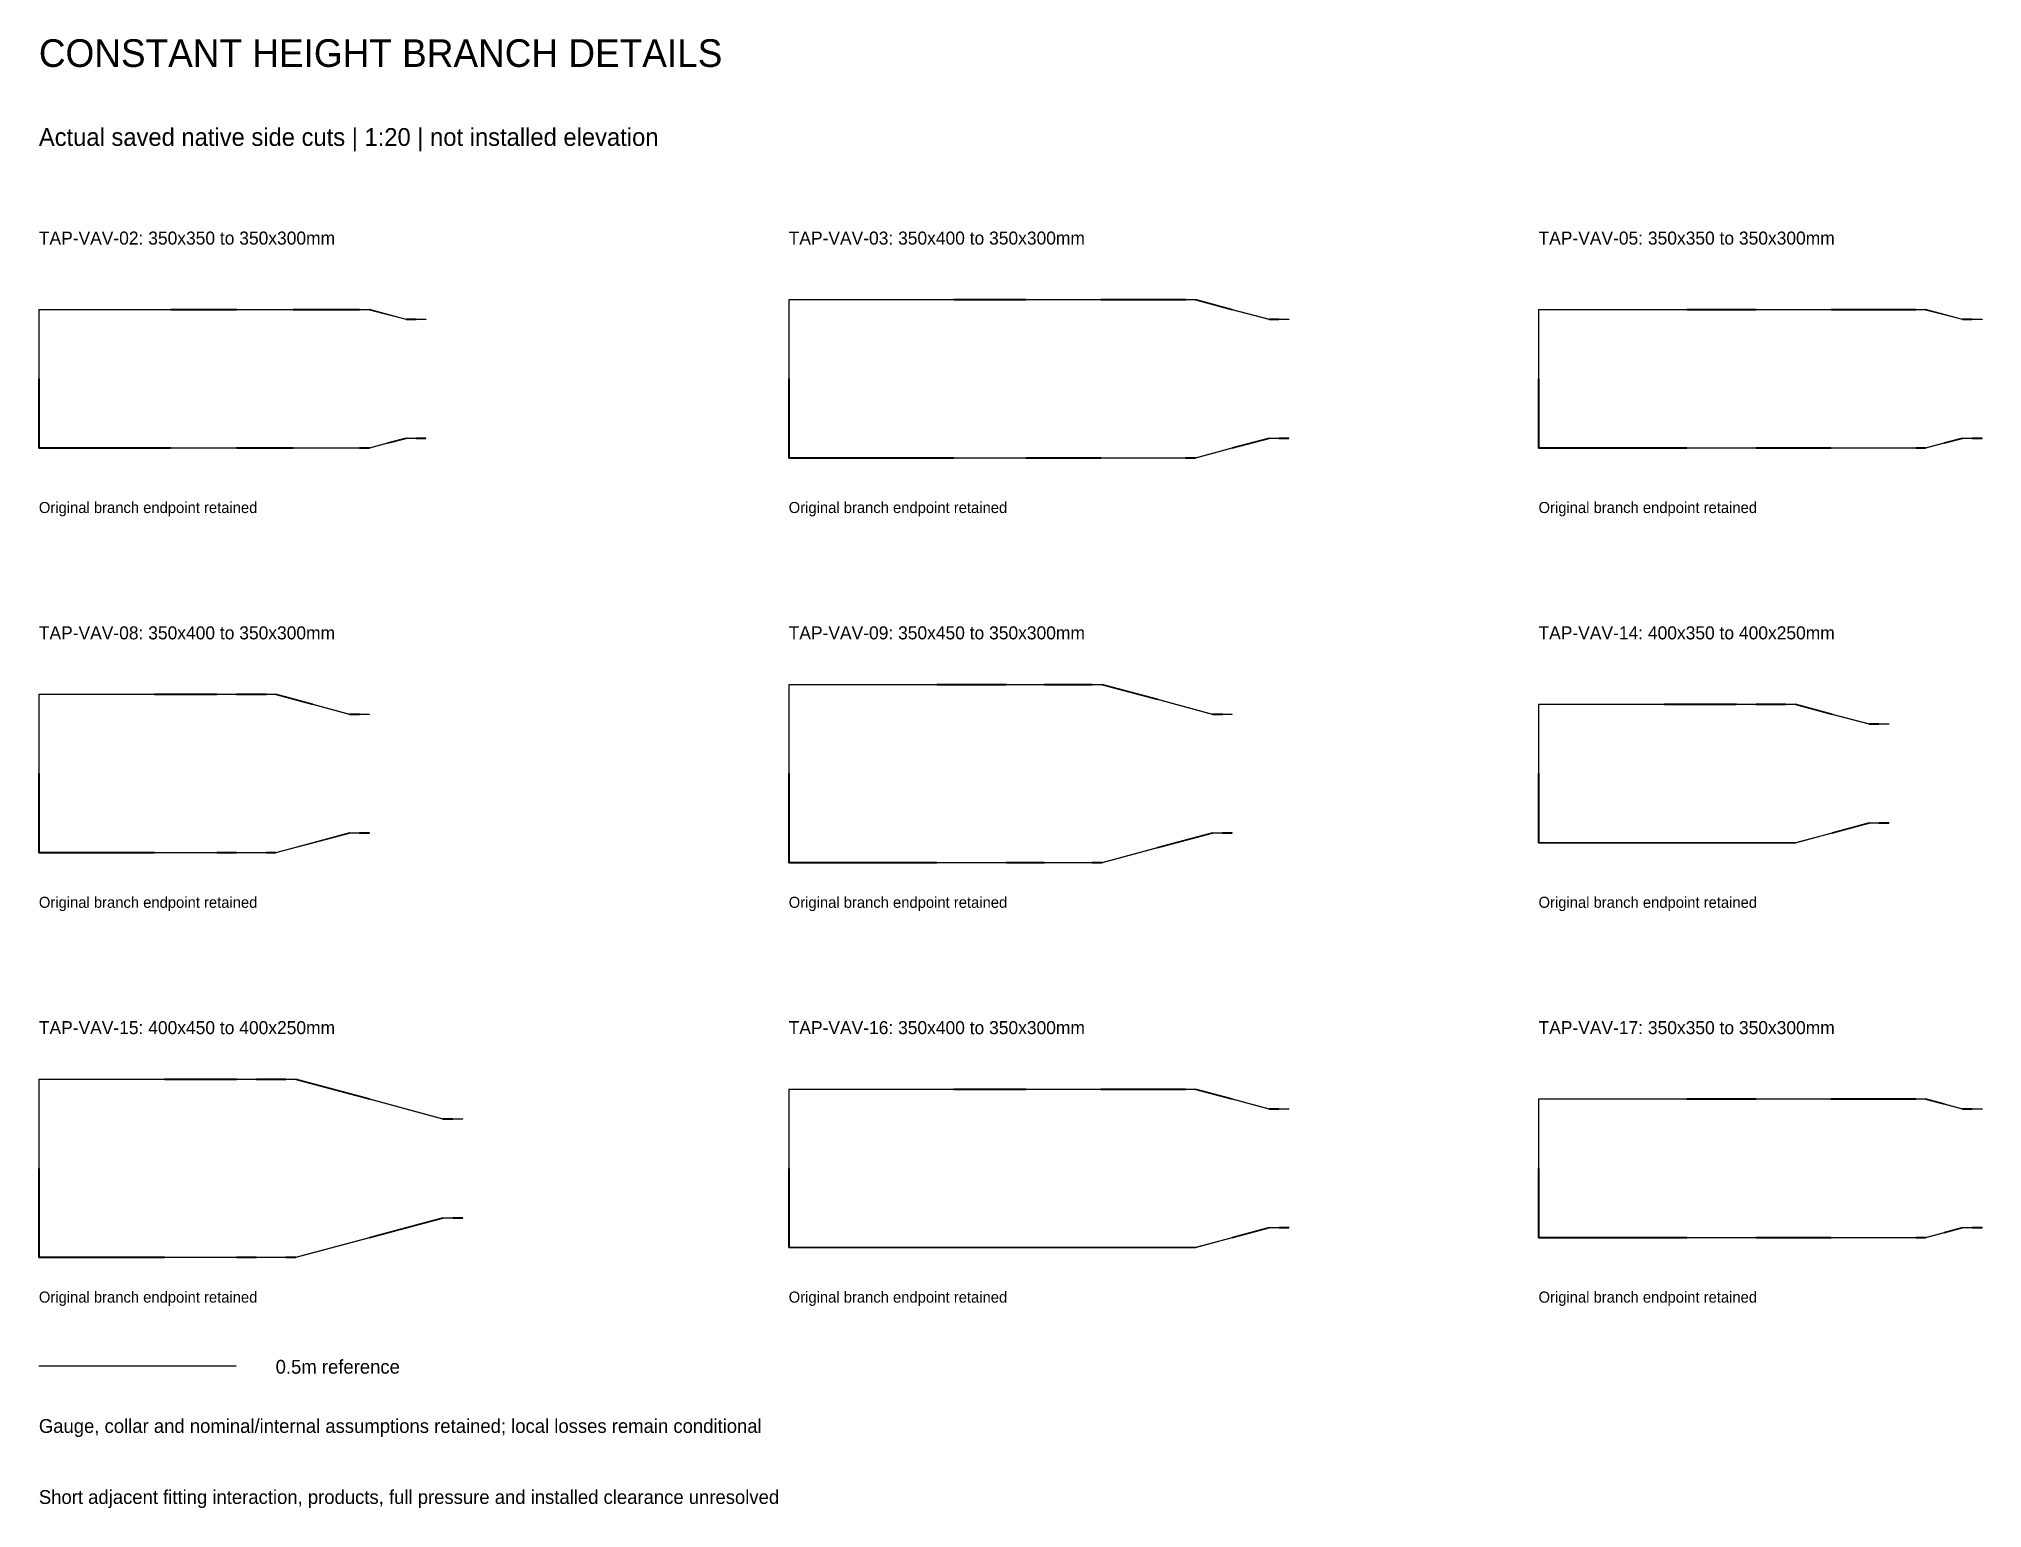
# Model space of a CAD drawing. Header units: metres. Extents: x 0.15 to 5.07, y 0.19 to 3.91.
import ezdxf

# ---------------------------------------------------------------- set-up
doc = ezdxf.new("R2010")
doc.units = ezdxf.units.M
for name, color, linetype in [('BSA_SECTION_REFERENCE', 7, 'Continuous'), ('DETAIL_NOTES', 7, 'Continuous'), ('NATIVE_SIDE_CUT', 7, 'Continuous')]:
    doc.layers.add(name, color=color, linetype=linetype)

msp = doc.modelspace()

# ---------------------------------------------------------------- linework, layer by layer
at = {"layer": 'BSA_SECTION_REFERENCE'}
msp.add_line((0.15, 0.55), (0.65, 0.55), dxfattribs=at)
at = {"layer": 'NATIVE_SIDE_CUT'}
for p, q in [((2.05, 3.2508), (2.05, 3.05)), ((2.05, 3.2508), (2.4679, 3.2508)), ((2.4682, 3.25), (2.0508, 3.25)), ((2.0508, 3.05), (2.0508, 3.25)), ((2.6516, 3.2508), (2.4679, 3.2508)), ((2.4682, 3.25), (2.6508, 3.25)), ((2.8408, 3.25), (2.6508, 3.25)), ((2.6516, 3.2508), (2.8412, 3.2508)), ((2.8408, 3.25), (3.0307, 3.25)), ((3.0307, 3.2508), (2.8412, 3.2508)), ((3.0307, 3.2508), (3.0307, 3.2504)), ((3.0307, 3.2508), (3.0307, 3.2504)), ((3.0557, 3.2508), (3.0307, 3.2508)), ((3.0307, 3.25), (3.0307, 3.2504)), ((3.0307, 3.25), (3.0307, 3.2504)), ((3.0307, 3.25), (3.0557, 3.25)), ((3.0557, 3.2508), (3.0807, 3.2508)), ((3.0807, 3.25), (3.0557, 3.25)), ((3.174, 3.2258), (3.0807, 3.2508)), ((3.0807, 3.25), (3.174, 3.225)), ((0.15, 3.2258), (0.15, 3.05)), ((0.15, 3.2258), (0.4839, 3.2258)), ((0.4841, 3.225), (0.1508, 3.225)), ((0.1508, 3.05), (0.1508, 3.225)), ((0.6516, 3.2258), (0.4839, 3.2258)), ((0.4841, 3.225), (0.6508, 3.225)), ((0.7941, 3.225), (0.6508, 3.225)), ((0.6516, 3.2258), (0.7945, 3.2258)), ((0.7941, 3.225), (0.9374, 3.225)), ((0.9374, 3.2258), (0.7945, 3.2258)), ((0.9374, 3.2258), (0.9374, 3.2254)), ((0.9374, 3.2258), (0.9374, 3.2254)), ((0.9624, 3.2258), (0.9374, 3.2258)), ((0.9374, 3.225), (0.9374, 3.2254)), ((0.9374, 3.225), (0.9374, 3.2254)), ((0.9374, 3.225), (0.9624, 3.225)), ((0.9624, 3.2258), (0.9874, 3.2258)), ((0.9874, 3.225), (0.9624, 3.225)), ((1.0341, 3.2133), (0.9874, 3.2258)), ((0.9874, 3.225), (1.0341, 3.2125)), ((1.0341, 3.2133), (1.0807, 3.2008)), ((1.0807, 3.2), (1.0341, 3.2125)), ((1.1057, 3.2008), (1.0807, 3.2008)), ((1.1057, 3.2008), (1.1307, 3.2008)), ((1.1307, 3.2008), (1.1307, 3.2004)), ((3.174, 3.2258), (3.2673, 3.2008)), ((3.2673, 3.2), (3.174, 3.225)), ((3.2923, 3.2008), (3.2673, 3.2008)), ((3.2923, 3.2008), (3.3173, 3.2008)), ((3.3173, 3.2008), (3.3173, 3.2004)), ((3.95, 3.2258), (3.95, 3.05)), ((3.95, 3.2258), (4.3255, 3.2258)), ((4.3258, 3.225), (3.9508, 3.225)), ((3.9508, 3.05), (3.9508, 3.225)), ((4.5016, 3.2258), (4.3255, 3.2258)), ((4.3258, 3.225), (4.5008, 3.225)), ((4.6908, 3.225), (4.5008, 3.225)), ((4.5016, 3.2258), (4.6912, 3.2258)), ((4.6908, 3.225), (4.8807, 3.225)), ((4.8807, 3.2258), (4.6912, 3.2258)), ((4.8807, 3.2258), (4.8807, 3.2254)), ((4.8807, 3.2258), (4.8807, 3.2254)), ((4.9057, 3.2258), (4.8807, 3.2258)), ((4.8807, 3.225), (4.8807, 3.2254)), ((4.8807, 3.225), (4.8807, 3.2254)), ((4.8807, 3.225), (4.9057, 3.225)), ((4.9057, 3.2258), (4.9307, 3.2258)), ((4.9307, 3.225), (4.9057, 3.225)), ((4.9774, 3.2133), (4.9307, 3.2258)), ((4.9307, 3.225), (4.9774, 3.2125)), ((4.9774, 3.2133), (5.024, 3.2008)), ((5.024, 3.2), (4.9774, 3.2125)), ((5.049, 3.2008), (5.024, 3.2008)), ((5.049, 3.2008), (5.074, 3.2008)), ((5.074, 3.2008), (5.074, 3.2004)), ((1.0807, 3.2), (1.1057, 3.2)), ((1.1307, 3.2), (1.1057, 3.2)), ((1.1307, 3.2), (1.1307, 3.2004)), ((3.2673, 3.2), (3.2923, 3.2)), ((3.3173, 3.2), (3.2923, 3.2)), ((3.3173, 3.2), (3.3173, 3.2004)), ((5.024, 3.2), (5.049, 3.2)), ((5.074, 3.2), (5.049, 3.2)), ((5.074, 3.2), (5.074, 3.2004)), ((0.15, 2.8742), (0.15, 3.05)), ((0.1508, 3.05), (0.1508, 2.875)), ((2.05, 2.8492), (2.05, 3.05)), ((2.0508, 3.05), (2.0508, 2.85)), ((3.95, 2.8742), (3.95, 3.05)), ((3.9508, 3.05), (3.9508, 2.875)), ((0.15, 2.8742), (0.4839, 2.8742)), ((0.4841, 2.875), (0.1508, 2.875)), ((0.6516, 2.8742), (0.4839, 2.8742)), ((0.4841, 2.875), (0.6508, 2.875)), ((0.7941, 2.875), (0.6508, 2.875)), ((0.6516, 2.8742), (0.7945, 2.8742)), ((0.7941, 2.875), (0.9374, 2.875)), ((0.9374, 2.8742), (0.7945, 2.8742)), ((0.9374, 2.875), (0.9374, 2.8746)), ((0.9374, 2.875), (0.9374, 2.8746)), ((0.9374, 2.875), (0.9624, 2.875)), ((0.9374, 2.8742), (0.9374, 2.8746)), ((0.9374, 2.8742), (0.9374, 2.8746)), ((0.9624, 2.8742), (0.9374, 2.8742)), ((0.9874, 2.875), (0.9624, 2.875)), ((0.9624, 2.8742), (0.9874, 2.8742)), ((0.9874, 2.875), (1.0341, 2.8875)), ((1.0341, 2.8867), (0.9874, 2.8742)), ((1.0807, 2.9), (1.0341, 2.8875)), ((1.0341, 2.8867), (1.0807, 2.8992)), ((1.0807, 2.9), (1.1057, 2.9)), ((1.1057, 2.8992), (1.0807, 2.8992)), ((1.1307, 2.9), (1.1057, 2.9)), ((1.1057, 2.8992), (1.1307, 2.8992)), ((1.1307, 2.9), (1.1307, 2.8996)), ((1.1307, 2.8992), (1.1307, 2.8996)), ((3.0807, 2.85), (3.174, 2.875)), ((3.174, 2.8742), (3.0807, 2.8492)), ((3.2673, 2.9), (3.174, 2.875)), ((3.174, 2.8742), (3.2673, 2.8992)), ((3.2673, 2.9), (3.2923, 2.9)), ((3.2923, 2.8992), (3.2673, 2.8992)), ((3.3173, 2.9), (3.2923, 2.9)), ((3.2923, 2.8992), (3.3173, 2.8992)), ((3.3173, 2.9), (3.3173, 2.8996)), ((3.3173, 2.8992), (3.3173, 2.8996)), ((3.95, 2.8742), (4.3255, 2.8742)), ((4.3258, 2.875), (3.9508, 2.875)), ((4.5016, 2.8742), (4.3255, 2.8742)), ((4.3258, 2.875), (4.5008, 2.875)), ((4.6908, 2.875), (4.5008, 2.875)), ((4.5016, 2.8742), (4.6912, 2.8742)), ((4.6908, 2.875), (4.8807, 2.875)), ((4.8807, 2.8742), (4.6912, 2.8742)), ((4.8807, 2.875), (4.8807, 2.8746)), ((4.8807, 2.875), (4.8807, 2.8746)), ((4.8807, 2.875), (4.9057, 2.875)), ((4.8807, 2.8742), (4.8807, 2.8746)), ((4.8807, 2.8742), (4.8807, 2.8746)), ((4.9057, 2.8742), (4.8807, 2.8742)), ((4.9307, 2.875), (4.9057, 2.875)), ((4.9057, 2.8742), (4.9307, 2.8742)), ((4.9307, 2.875), (4.9774, 2.8875)), ((4.9774, 2.8867), (4.9307, 2.8742)), ((5.024, 2.9), (4.9774, 2.8875)), ((4.9774, 2.8867), (5.024, 2.8992)), ((5.024, 2.9), (5.049, 2.9)), ((5.049, 2.8992), (5.024, 2.8992)), ((5.074, 2.9), (5.049, 2.9)), ((5.049, 2.8992), (5.074, 2.8992)), ((5.074, 2.9), (5.074, 2.8996)), ((5.074, 2.8992), (5.074, 2.8996)), ((2.05, 2.8492), (2.4679, 2.8492)), ((2.4682, 2.85), (2.0508, 2.85)), ((2.6516, 2.8492), (2.4679, 2.8492)), ((2.4682, 2.85), (2.6508, 2.85)), ((2.8408, 2.85), (2.6508, 2.85)), ((2.6516, 2.8492), (2.8412, 2.8492)), ((2.8408, 2.85), (3.0307, 2.85)), ((3.0307, 2.8492), (2.8412, 2.8492)), ((3.0307, 2.85), (3.0307, 2.8496)), ((3.0307, 2.85), (3.0307, 2.8496)), ((3.0307, 2.85), (3.0557, 2.85)), ((3.0307, 2.8492), (3.0307, 2.8496)), ((3.0307, 2.8492), (3.0307, 2.8496)), ((3.0557, 2.8492), (3.0307, 2.8492)), ((3.0807, 2.85), (3.0557, 2.85)), ((3.0557, 2.8492), (3.0807, 2.8492)), ((2.05, 2.2758), (2.05, 2.05)), ((2.05, 2.2758), (2.4255, 2.2758)), ((2.4258, 2.275), (2.0508, 2.275)), ((2.0508, 2.05), (2.0508, 2.275)), ((2.6016, 2.2758), (2.4255, 2.2758)), ((2.4258, 2.275), (2.6008, 2.275)), ((2.6975, 2.275), (2.6008, 2.275)), ((2.6016, 2.2758), (2.6979, 2.2758)), ((2.6975, 2.275), (2.7941, 2.275)), ((2.7941, 2.2758), (2.6979, 2.2758)), ((2.7941, 2.2758), (2.7941, 2.2754)), ((2.7941, 2.2758), (2.7941, 2.2754)), ((2.8191, 2.2758), (2.7941, 2.2758)), ((2.7941, 2.275), (2.7941, 2.2754)), ((2.7941, 2.275), (2.7941, 2.2754)), ((2.7941, 2.275), (2.8191, 2.275)), ((2.8191, 2.2758), (2.8441, 2.2758)), ((2.8441, 2.275), (2.8191, 2.275)), ((2.9841, 2.2383), (2.8441, 2.2758)), ((2.8441, 2.275), (2.9841, 2.2375)), ((0.15, 2.2508), (0.15, 2.05)), ((0.15, 2.2508), (0.4431, 2.2508)), ((0.4433, 2.25), (0.1508, 2.25)), ((0.1508, 2.05), (0.1508, 2.25)), ((0.6016, 2.2508), (0.4431, 2.2508)), ((0.4433, 2.25), (0.6008, 2.25)), ((0.6508, 2.25), (0.6008, 2.25)), ((0.6016, 2.2508), (0.6512, 2.2508)), ((0.6508, 2.25), (0.7008, 2.25)), ((0.7008, 2.2508), (0.6512, 2.2508)), ((0.7008, 2.2508), (0.7008, 2.2504)), ((0.7008, 2.2508), (0.7008, 2.2504)), ((0.7258, 2.2508), (0.7008, 2.2508)), ((0.7008, 2.25), (0.7008, 2.2504)), ((0.7008, 2.25), (0.7008, 2.2504)), ((0.7008, 2.25), (0.7258, 2.25)), ((0.7258, 2.2508), (0.7508, 2.2508)), ((0.7508, 2.25), (0.7258, 2.25)), ((0.8441, 2.2258), (0.7508, 2.2508)), ((0.7508, 2.25), (0.8441, 2.225)), ((0.8441, 2.2258), (0.9374, 2.2008)), ((0.9374, 2.2), (0.8441, 2.225)), ((2.9841, 2.2383), (3.124, 2.2008)), ((3.124, 2.2), (2.9841, 2.2375)), ((3.95, 2.2258), (3.95, 2.05)), ((3.95, 2.2258), (4.2687, 2.2258)), ((4.269, 2.225), (3.9508, 2.225)), ((3.9508, 2.05), (3.9508, 2.225)), ((4.4516, 2.2258), (4.2687, 2.2258)), ((4.269, 2.225), (4.4508, 2.225)), ((4.5008, 2.225), (4.4508, 2.225)), ((4.4516, 2.2258), (4.5012, 2.2258)), ((4.5008, 2.225), (4.5508, 2.225)), ((4.5508, 2.2258), (4.5012, 2.2258)), ((4.5508, 2.2258), (4.5508, 2.2254)), ((4.5508, 2.2258), (4.5508, 2.2254)), ((4.5758, 2.2258), (4.5508, 2.2258)), ((4.5508, 2.225), (4.5508, 2.2254)), ((4.5508, 2.225), (4.5508, 2.2254)), ((4.5508, 2.225), (4.5758, 2.225)), ((4.5758, 2.2258), (4.6008, 2.2258)), ((4.6008, 2.225), (4.5758, 2.225)), ((4.6941, 2.2008), (4.6008, 2.2258)), ((4.6008, 2.225), (4.6941, 2.2)), ((0.9624, 2.2008), (0.9374, 2.2008)), ((0.9374, 2.2), (0.9624, 2.2)), ((0.9624, 2.2008), (0.9874, 2.2008)), ((0.9874, 2.2), (0.9624, 2.2)), ((0.9874, 2.2008), (0.9874, 2.2004)), ((0.9874, 2.2), (0.9874, 2.2004)), ((3.149, 2.2008), (3.124, 2.2008)), ((3.124, 2.2), (3.149, 2.2)), ((3.149, 2.2008), (3.174, 2.2008)), ((3.174, 2.2), (3.149, 2.2)), ((3.174, 2.2008), (3.174, 2.2004)), ((3.174, 2.2), (3.174, 2.2004)), ((4.6941, 2.2008), (4.7874, 2.1758)), ((4.7874, 2.175), (4.6941, 2.2)), ((4.8124, 2.1758), (4.7874, 2.1758)), ((4.7874, 2.175), (4.8124, 2.175)), ((4.8124, 2.1758), (4.8374, 2.1758)), ((4.8374, 2.175), (4.8124, 2.175)), ((4.8374, 2.1758), (4.8374, 2.1754)), ((4.8374, 2.175), (4.8374, 2.1754)), ((0.15, 1.8492), (0.15, 2.05)), ((0.1508, 2.05), (0.1508, 1.85)), ((2.05, 1.8242), (2.05, 2.05)), ((2.0508, 2.05), (2.0508, 1.825)), ((3.95, 1.8742), (3.95, 2.05)), ((3.9508, 2.05), (3.9508, 1.875)), ((4.7874, 1.925), (4.6941, 1.9)), ((4.6941, 1.8992), (4.7874, 1.9242)), ((4.7874, 1.925), (4.8124, 1.925)), ((4.8124, 1.9242), (4.7874, 1.9242)), ((4.8374, 1.925), (4.8124, 1.925)), ((4.8124, 1.9242), (4.8374, 1.9242)), ((4.8374, 1.925), (4.8374, 1.9246)), ((4.8374, 1.9242), (4.8374, 1.9246)), ((0.7508, 1.85), (0.8441, 1.875)), ((0.8441, 1.8742), (0.7508, 1.8492)), ((0.9374, 1.9), (0.8441, 1.875)), ((0.8441, 1.8742), (0.9374, 1.8992)), ((0.9374, 1.9), (0.9624, 1.9)), ((0.9624, 1.8992), (0.9374, 1.8992)), ((0.9874, 1.9), (0.9624, 1.9)), ((0.9624, 1.8992), (0.9874, 1.8992)), ((0.9874, 1.9), (0.9874, 1.8996)), ((0.9874, 1.8992), (0.9874, 1.8996)), ((3.124, 1.9), (2.9841, 1.8625)), ((2.9841, 1.8617), (3.124, 1.8992)), ((3.124, 1.9), (3.149, 1.9)), ((3.149, 1.8992), (3.124, 1.8992)), ((3.174, 1.9), (3.149, 1.9)), ((3.149, 1.8992), (3.174, 1.8992)), ((3.174, 1.9), (3.174, 1.8996)), ((3.174, 1.8992), (3.174, 1.8996)), ((3.95, 1.8742), (4.2687, 1.8742)), ((4.269, 1.875), (3.9508, 1.875)), ((4.4516, 1.8742), (4.2687, 1.8742)), ((4.269, 1.875), (4.4508, 1.875)), ((4.5008, 1.875), (4.4508, 1.875)), ((4.4516, 1.8742), (4.5012, 1.8742)), ((4.5008, 1.875), (4.5508, 1.875)), ((4.5508, 1.8742), (4.5012, 1.8742)), ((4.5508, 1.875), (4.5508, 1.8746)), ((4.5508, 1.875), (4.5508, 1.8746)), ((4.5508, 1.875), (4.5758, 1.875)), ((4.5508, 1.8742), (4.5508, 1.8746)), ((4.5508, 1.8742), (4.5508, 1.8746)), ((4.5758, 1.8742), (4.5508, 1.8742)), ((4.6008, 1.875), (4.5758, 1.875)), ((4.5758, 1.8742), (4.6008, 1.8742)), ((4.6008, 1.875), (4.6941, 1.9)), ((4.6941, 1.8992), (4.6008, 1.8742)), ((0.15, 1.8492), (0.4431, 1.8492)), ((0.4433, 1.85), (0.1508, 1.85)), ((0.6016, 1.8492), (0.4431, 1.8492)), ((0.4433, 1.85), (0.6008, 1.85)), ((0.6508, 1.85), (0.6008, 1.85)), ((0.6016, 1.8492), (0.6512, 1.8492)), ((0.6508, 1.85), (0.7008, 1.85)), ((0.7008, 1.8492), (0.6512, 1.8492)), ((0.7008, 1.85), (0.7008, 1.8496)), ((0.7008, 1.85), (0.7008, 1.8496)), ((0.7008, 1.85), (0.7258, 1.85)), ((0.7008, 1.8492), (0.7008, 1.8496)), ((0.7008, 1.8492), (0.7008, 1.8496)), ((0.7258, 1.8492), (0.7008, 1.8492)), ((0.7508, 1.85), (0.7258, 1.85)), ((0.7258, 1.8492), (0.7508, 1.8492)), ((2.05, 1.8242), (2.4255, 1.8242)), ((2.4258, 1.825), (2.0508, 1.825)), ((2.6016, 1.8242), (2.4255, 1.8242)), ((2.4258, 1.825), (2.6008, 1.825)), ((2.6975, 1.825), (2.6008, 1.825)), ((2.6016, 1.8242), (2.6979, 1.8242)), ((2.6975, 1.825), (2.7941, 1.825)), ((2.7941, 1.8242), (2.6979, 1.8242)), ((2.7941, 1.825), (2.7941, 1.8246)), ((2.7941, 1.825), (2.7941, 1.8246)), ((2.7941, 1.825), (2.8191, 1.825)), ((2.7941, 1.8242), (2.7941, 1.8246)), ((2.7941, 1.8242), (2.7941, 1.8246)), ((2.8191, 1.8242), (2.7941, 1.8242)), ((2.8441, 1.825), (2.8191, 1.825)), ((2.8191, 1.8242), (2.8441, 1.8242)), ((2.8441, 1.825), (2.9841, 1.8625)), ((2.9841, 1.8617), (2.8441, 1.8242)), ((0.15, 1.2758), (0.15, 1.05)), ((0.15, 1.2758), (0.4687, 1.2758)), ((0.469, 1.275), (0.1508, 1.275)), ((0.1508, 1.05), (0.1508, 1.275)), ((0.6516, 1.2758), (0.4687, 1.2758)), ((0.469, 1.275), (0.6508, 1.275)), ((0.7008, 1.275), (0.6508, 1.275)), ((0.6516, 1.2758), (0.7012, 1.2758)), ((0.7008, 1.275), (0.7508, 1.275)), ((0.7508, 1.2758), (0.7012, 1.2758)), ((0.7508, 1.2758), (0.7508, 1.2754)), ((0.7508, 1.2758), (0.7508, 1.2754)), ((0.7758, 1.2758), (0.7508, 1.2758)), ((0.7508, 1.275), (0.7508, 1.2754)), ((0.7508, 1.275), (0.7508, 1.2754)), ((0.7508, 1.275), (0.7758, 1.275)), ((0.7758, 1.2758), (0.8008, 1.2758)), ((0.8008, 1.275), (0.7758, 1.275)), ((0.9874, 1.2258), (0.8008, 1.2758)), ((0.8008, 1.275), (0.9874, 1.225)), ((2.05, 1.2508), (2.05, 1.05)), ((2.05, 1.2508), (2.4679, 1.2508)), ((2.4682, 1.25), (2.0508, 1.25)), ((2.0508, 1.05), (2.0508, 1.25)), ((2.6516, 1.2508), (2.4679, 1.2508)), ((2.4682, 1.25), (2.6508, 1.25)), ((2.8408, 1.25), (2.6508, 1.25)), ((2.6516, 1.2508), (2.8412, 1.2508)), ((2.8408, 1.25), (3.0307, 1.25)), ((3.0307, 1.2508), (2.8412, 1.2508)), ((3.0307, 1.2508), (3.0307, 1.2504)), ((3.0307, 1.2508), (3.0307, 1.2504)), ((3.0557, 1.2508), (3.0307, 1.2508)), ((3.0307, 1.25), (3.0307, 1.2504)), ((3.0307, 1.25), (3.0307, 1.2504)), ((3.0307, 1.25), (3.0557, 1.25)), ((3.0557, 1.2508), (3.0807, 1.2508)), ((3.0807, 1.25), (3.0557, 1.25)), ((3.174, 1.2258), (3.0807, 1.2508)), ((3.0807, 1.25), (3.174, 1.225)), ((0.9874, 1.2258), (1.174, 1.1758)), ((1.174, 1.175), (0.9874, 1.225)), ((3.174, 1.2258), (3.2673, 1.2008)), ((3.2673, 1.2), (3.174, 1.225)), ((3.2923, 1.2008), (3.2673, 1.2008)), ((3.2673, 1.2), (3.2923, 1.2)), ((3.2923, 1.2008), (3.3173, 1.2008)), ((3.3173, 1.2), (3.2923, 1.2)), ((3.3173, 1.2008), (3.3173, 1.2004)), ((3.3173, 1.2), (3.3173, 1.2004)), ((3.95, 1.2258), (3.95, 1.05)), ((3.95, 1.2258), (4.3255, 1.2258)), ((4.3258, 1.225), (3.9508, 1.225)), ((3.9508, 1.05), (3.9508, 1.225)), ((4.5016, 1.2258), (4.3255, 1.2258)), ((4.3258, 1.225), (4.5008, 1.225)), ((4.6908, 1.225), (4.5008, 1.225)), ((4.5016, 1.2258), (4.6912, 1.2258)), ((4.6908, 1.225), (4.8807, 1.225)), ((4.8807, 1.2258), (4.6912, 1.2258)), ((4.8807, 1.2258), (4.8807, 1.2254)), ((4.8807, 1.2258), (4.8807, 1.2254)), ((4.9057, 1.2258), (4.8807, 1.2258)), ((4.8807, 1.225), (4.8807, 1.2254)), ((4.8807, 1.225), (4.8807, 1.2254)), ((4.8807, 1.225), (4.9057, 1.225)), ((4.9057, 1.2258), (4.9307, 1.2258)), ((4.9307, 1.225), (4.9057, 1.225)), ((4.9774, 1.2133), (4.9307, 1.2258)), ((4.9307, 1.225), (4.9774, 1.2125)), ((4.9774, 1.2133), (5.024, 1.2008)), ((5.024, 1.2), (4.9774, 1.2125)), ((5.049, 1.2008), (5.024, 1.2008)), ((5.024, 1.2), (5.049, 1.2)), ((5.049, 1.2008), (5.074, 1.2008)), ((5.074, 1.2), (5.049, 1.2)), ((5.074, 1.2008), (5.074, 1.2004)), ((5.074, 1.2), (5.074, 1.2004)), ((1.199, 1.1758), (1.174, 1.1758)), ((1.174, 1.175), (1.199, 1.175)), ((1.199, 1.1758), (1.224, 1.1758)), ((1.224, 1.175), (1.199, 1.175)), ((1.224, 1.1758), (1.224, 1.1754)), ((1.224, 1.175), (1.224, 1.1754)), ((0.15, 0.8242), (0.15, 1.05)), ((0.1508, 1.05), (0.1508, 0.825)), ((2.05, 0.8492), (2.05, 1.05)), ((2.0508, 1.05), (2.0508, 0.85)), ((3.95, 0.8742), (3.95, 1.05)), ((3.9508, 1.05), (3.9508, 0.875)), ((1.174, 0.925), (0.9874, 0.875)), ((0.9874, 0.8742), (1.174, 0.9242)), ((1.174, 0.925), (1.199, 0.925)), ((1.199, 0.9242), (1.174, 0.9242)), ((1.224, 0.925), (1.199, 0.925)), ((1.199, 0.9242), (1.224, 0.9242)), ((1.224, 0.925), (1.224, 0.9246)), ((1.224, 0.9242), (1.224, 0.9246)), ((3.2673, 0.9), (3.174, 0.875)), ((3.174, 0.8742), (3.2673, 0.8992)), ((3.2673, 0.9), (3.2923, 0.9)), ((3.2923, 0.8992), (3.2673, 0.8992)), ((3.3173, 0.9), (3.2923, 0.9)), ((3.2923, 0.8992), (3.3173, 0.8992)), ((3.3173, 0.9), (3.3173, 0.8996)), ((3.3173, 0.8992), (3.3173, 0.8996)), ((4.9307, 0.875), (4.9774, 0.8875)), ((4.9774, 0.8867), (4.9307, 0.8742)), ((5.024, 0.9), (4.9774, 0.8875)), ((4.9774, 0.8867), (5.024, 0.8992)), ((5.024, 0.9), (5.049, 0.9)), ((5.049, 0.8992), (5.024, 0.8992)), ((5.074, 0.9), (5.049, 0.9)), ((5.049, 0.8992), (5.074, 0.8992)), ((5.074, 0.9), (5.074, 0.8996)), ((5.074, 0.8992), (5.074, 0.8996)), ((0.8008, 0.825), (0.9874, 0.875)), ((0.9874, 0.8742), (0.8008, 0.8242)), ((2.05, 0.8492), (2.4679, 0.8492)), ((2.4682, 0.85), (2.0508, 0.85)), ((2.6516, 0.8492), (2.4679, 0.8492)), ((2.4682, 0.85), (2.6508, 0.85)), ((2.8408, 0.85), (2.6508, 0.85)), ((2.6516, 0.8492), (2.8412, 0.8492)), ((2.8408, 0.85), (3.0307, 0.85)), ((3.0307, 0.8492), (2.8412, 0.8492)), ((3.0307, 0.85), (3.0307, 0.8496)), ((3.0307, 0.85), (3.0307, 0.8496)), ((3.0307, 0.85), (3.0557, 0.85)), ((3.0307, 0.8492), (3.0307, 0.8496)), ((3.0307, 0.8492), (3.0307, 0.8496)), ((3.0557, 0.8492), (3.0307, 0.8492)), ((3.0807, 0.85), (3.0557, 0.85)), ((3.0557, 0.8492), (3.0807, 0.8492)), ((3.0807, 0.85), (3.174, 0.875)), ((3.174, 0.8742), (3.0807, 0.8492)), ((3.95, 0.8742), (4.3255, 0.8742)), ((4.3258, 0.875), (3.9508, 0.875)), ((4.5016, 0.8742), (4.3255, 0.8742)), ((4.3258, 0.875), (4.5008, 0.875)), ((4.6908, 0.875), (4.5008, 0.875)), ((4.5016, 0.8742), (4.6912, 0.8742)), ((4.6908, 0.875), (4.8807, 0.875)), ((4.8807, 0.8742), (4.6912, 0.8742)), ((4.8807, 0.875), (4.8807, 0.8746)), ((4.8807, 0.875), (4.8807, 0.8746)), ((4.8807, 0.875), (4.9057, 0.875)), ((4.8807, 0.8742), (4.8807, 0.8746)), ((4.8807, 0.8742), (4.8807, 0.8746)), ((4.9057, 0.8742), (4.8807, 0.8742)), ((4.9307, 0.875), (4.9057, 0.875)), ((4.9057, 0.8742), (4.9307, 0.8742)), ((0.15, 0.8242), (0.4687, 0.8242)), ((0.469, 0.825), (0.1508, 0.825)), ((0.6516, 0.8242), (0.4687, 0.8242)), ((0.469, 0.825), (0.6508, 0.825)), ((0.7008, 0.825), (0.6508, 0.825)), ((0.6516, 0.8242), (0.7012, 0.8242)), ((0.7008, 0.825), (0.7508, 0.825)), ((0.7508, 0.8242), (0.7012, 0.8242)), ((0.7508, 0.825), (0.7508, 0.8246)), ((0.7508, 0.825), (0.7508, 0.8246)), ((0.7508, 0.825), (0.7758, 0.825)), ((0.7508, 0.8242), (0.7508, 0.8246)), ((0.7508, 0.8242), (0.7508, 0.8246)), ((0.7758, 0.8242), (0.7508, 0.8242)), ((0.8008, 0.825), (0.7758, 0.825)), ((0.7758, 0.8242), (0.8008, 0.8242))]:
    msp.add_line(p, q, dxfattribs=at)

# ---------------------------------------------------------------- texts
at = {"layer": 'DETAIL_NOTES'}
for s, height, p in [('CONSTANT HEIGHT BRANCH DETAILS', 0.07, (0.15, 3.84)), ('Actual saved native side cuts | 1:20 | not installed elevation', 0.045, (0.15, 3.64)), ('TAP-VAV-02: 350x350 to 350x300mm', 0.033, (0.15, 3.39)), ('TAP-VAV-03: 350x400 to 350x300mm', 0.033, (2.05, 3.39)), ('TAP-VAV-05: 350x350 to 350x300mm', 0.033, (3.95, 3.39)), ('Original branch endpoint retained', 0.028, (0.15, 2.71)), ('Original branch endpoint retained', 0.028, (2.05, 2.71)), ('Original branch endpoint retained', 0.028, (3.95, 2.71)), ('TAP-VAV-08: 350x400 to 350x300mm', 0.033, (0.15, 2.39)), ('TAP-VAV-09: 350x450 to 350x300mm', 0.033, (2.05, 2.39)), ('TAP-VAV-14: 400x350 to 400x250mm', 0.033, (3.95, 2.39)), ('Original branch endpoint retained', 0.028, (0.15, 1.71)), ('Original branch endpoint retained', 0.028, (2.05, 1.71)), ('Original branch endpoint retained', 0.028, (3.95, 1.71)), ('TAP-VAV-15: 400x450 to 400x250mm', 0.033, (0.15, 1.39)), ('TAP-VAV-16: 350x400 to 350x300mm', 0.033, (2.05, 1.39)), ('TAP-VAV-17: 350x350 to 350x300mm', 0.033, (3.95, 1.39)), ('Original branch endpoint retained', 0.028, (0.15, 0.71)), ('Original branch endpoint retained', 0.028, (2.05, 0.71)), ('Original branch endpoint retained', 0.028, (3.95, 0.71)), ('0.5m reference', 0.035, (0.75, 0.53)), ('Gauge, collar and nominal/internal assumptions retained; local losses remain conditional', 0.035, (0.15, 0.38)), ('Short adjacent fitting interaction, products, full pressure and installed clearance unresolved', 0.035, (0.15, 0.2))]:
    msp.add_text(s, height=height, dxfattribs=at).set_placement(p)

doc.saveas('drawing.dxf')
